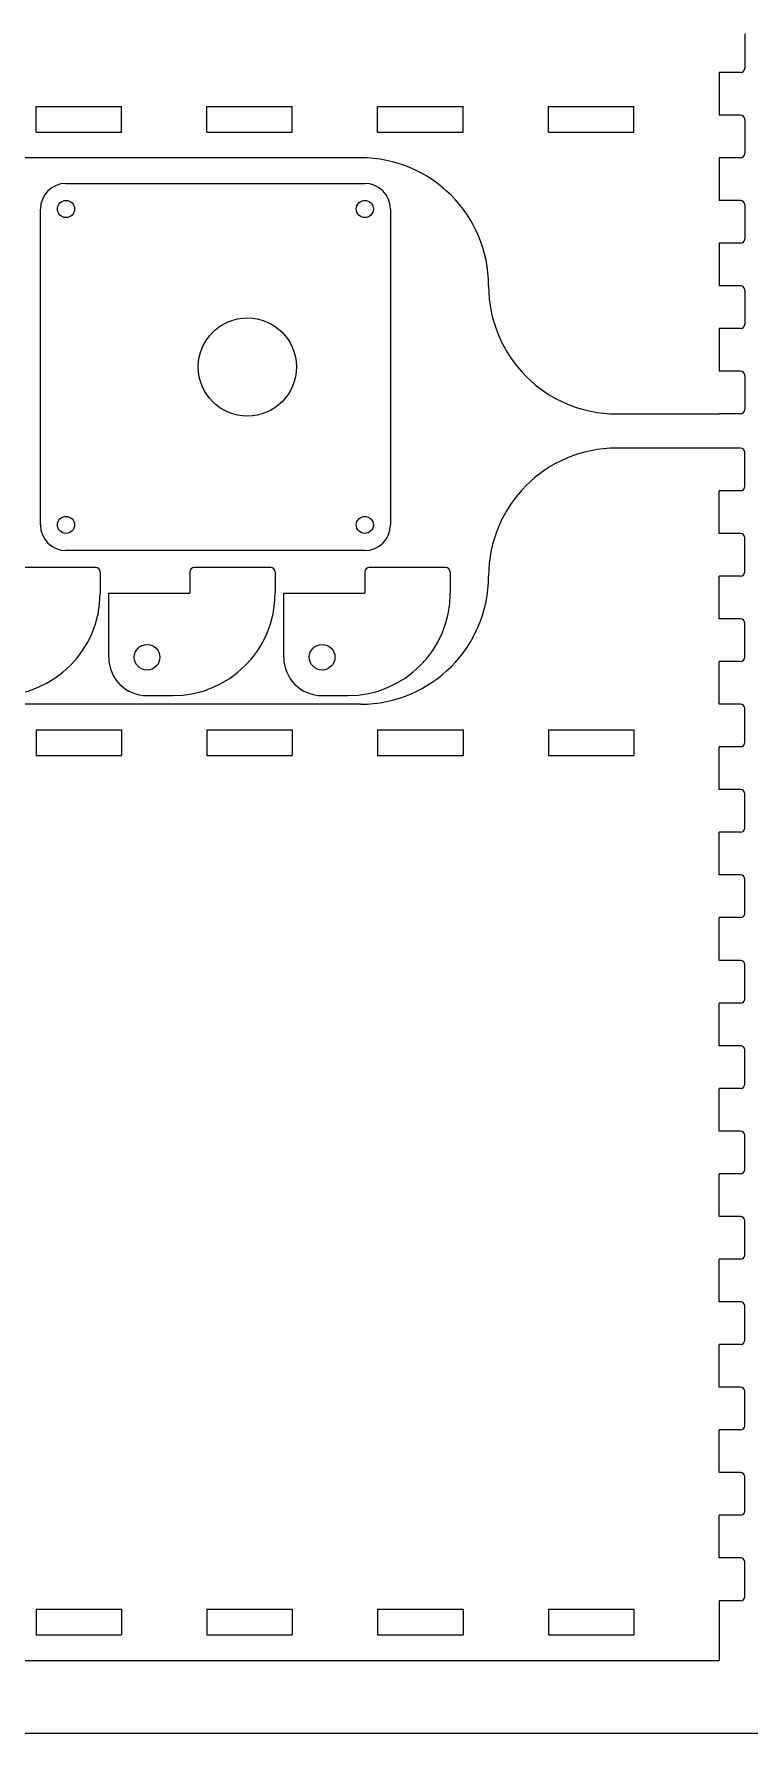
# Model space of a CAD drawing. Header units: millimetres. Extents: x 0 to 1220, y 0 to 610.
# Drawn here: x 297.5 to 465, y 0 to 398 of the extents above; entities that cross this region are included whole.
import ezdxf

# ---------------------------------------------------------------- set-up
doc = ezdxf.new("R2010")
doc.units = ezdxf.units.MM
doc.layers.get('0').update_dxf_attribs({"linetype": 'CONTINUOUS', "lineweight": 0})

msp = doc.modelspace()

# ---------------------------------------------------------------- linework, layer by layer
for p, q in [((464, 398), (464, 390)), ((458, 389), (458, 379)), ((463, 389), (458, 389)), ((298, 375), (298, 381)), ((298, 381), (318, 381)), ((318, 375), (318, 381)), ((338, 375), (338, 381)), ((338, 381), (358, 381)), ((358, 375), (358, 381)), ((378, 375), (378, 381)), ((378, 381), (398, 381)), ((398, 375), (398, 381)), ((418, 375), (418, 381)), ((418, 381), (438, 381)), ((438, 375), (438, 381)), ((463, 379), (458, 379)), ((298, 375), (318, 375)), ((338, 375), (358, 375)), ((378, 375), (398, 375)), ((418, 375), (438, 375)), ((464, 378), (464, 370)), ((374, 369), (122, 369)), ((458, 369), (458, 359)), ((463, 369), (458, 369)), ((305, 363), (375, 363)), ((463, 359), (458, 359)), ((299, 283), (299, 357)), ((381, 357), (381, 283)), ((464, 358), (464, 350)), ((458, 349), (458, 339)), ((463, 349), (458, 349)), ((463, 339), (458, 339)), ((464, 338), (464, 330)), ((458, 329), (458, 319)), ((463, 329), (458, 329)), ((463, 319), (458, 319)), ((464, 318), (464, 310)), ((434, 309), (458, 309)), ((463, 309), (458, 309)), ((458, 301), (434, 301)), ((463, 301), (458, 301)), ((464, 292), (464, 300)), ((458, 281), (458, 291)), ((463, 291), (458, 291)), ((463, 281), (458, 281)), ((464, 272), (464, 280)), ((375, 277), (305, 277)), ((312, 273), (294, 273)), ((313, 272), (313, 267)), ((334, 272), (334, 267)), ((353, 273), (335, 273)), ((354, 272), (354, 267)), ((375, 272), (375, 267)), ((394, 273), (376, 273)), ((395, 272), (395, 267)), ((463, 271), (458, 271)), ((458, 261), (458, 271)), ((315, 252), (315, 267)), ((315, 267), (334, 267)), ((356, 252), (356, 267)), ((356, 267), (375, 267)), ((463, 261), (458, 261)), ((464, 252), (464, 260)), ((463, 251), (458, 251)), ((458, 241), (458, 251)), ((324, 243), (330, 243)), ((365, 243), (371, 243)), ((374, 241), (122, 241)), ((463, 241), (458, 241)), ((464, 232), (464, 240)), ((298, 235), (298, 229)), ((298, 235), (318, 235)), ((318, 235), (318, 229)), ((338, 235), (338, 229)), ((338, 235), (358, 235)), ((358, 235), (358, 229)), ((378, 235), (378, 229)), ((378, 235), (398, 235)), ((398, 235), (398, 229)), ((418, 235), (418, 229)), ((418, 235), (438, 235)), ((438, 235), (438, 229)), ((463, 231), (458, 231)), ((458, 221), (458, 231)), ((298, 229), (318, 229)), ((338, 229), (358, 229)), ((378, 229), (398, 229)), ((418, 229), (438, 229)), ((463, 221), (458, 221)), ((464, 212), (464, 220)), ((463, 211), (458, 211)), ((458, 201), (458, 211)), ((463, 201), (458, 201)), ((464, 192), (464, 200)), ((463, 191), (458, 191)), ((458, 181), (458, 191)), ((463, 181), (458, 181)), ((464, 172), (464, 180)), ((463, 171), (458, 171)), ((458, 161), (458, 171)), ((463, 161), (458, 161)), ((464, 152), (464, 160)), ((463, 151), (458, 151)), ((458, 141), (458, 151)), ((463, 141), (458, 141)), ((464, 132), (464, 140)), ((463, 131), (458, 131)), ((458, 121), (458, 131)), ((463, 121), (458, 121)), ((464, 112), (464, 120)), ((463, 111), (458, 111)), ((458, 101), (458, 111)), ((463, 101), (458, 101)), ((464, 92), (464, 100)), ((463, 91), (458, 91)), ((458, 81), (458, 91)), ((463, 81), (458, 81)), ((464, 72), (464, 80)), ((463, 71), (458, 71)), ((458, 61), (458, 71)), ((463, 61), (458, 61)), ((464, 52), (464, 60)), ((463, 51), (458, 51)), ((458, 41), (458, 51)), ((463, 41), (458, 41)), ((464, 32), (464, 40)), ((298, 29), (298, 23)), ((298, 29), (318, 29)), ((318, 29), (318, 23)), ((338, 29), (338, 23)), ((338, 29), (358, 29)), ((358, 29), (358, 23)), ((378, 29), (378, 23)), ((378, 29), (398, 29)), ((398, 29), (398, 23)), ((418, 29), (418, 23)), ((418, 29), (438, 29)), ((438, 29), (438, 23)), ((463, 31), (458, 31)), ((458, 31), (458, 17)), ((298, 23), (318, 23)), ((338, 23), (358, 23)), ((378, 23), (398, 23)), ((418, 23), (438, 23)), ((38, 17), (458, 17)), ((0, 0), (1220, 0))]:
    msp.add_line(p, q)
for centre, radius in [((305, 357), 2), ((375, 357), 2), ((347.5, 320), 11.5), ((305, 283), 2), ((375, 283), 2), ((324, 252), 3), ((365, 252), 3)]:
    msp.add_circle(centre, radius)
at = {"color": 7, "linetype": 'CONTINUOUS', "lineweight": 0}
for centre, radius, start, end in [((463, 390), 1, 270, 360), ((463, 378), 1, 360, 90), ((374, 339), 30, 0, 90), ((463, 370), 1, 270, 360), ((305, 357), 6, 90, 180), ((375, 357), 6, 0, 90), ((463, 358), 1, 360, 90), ((463, 350), 1, 270, 360), ((434, 339), 30, 180, 270), ((463, 338), 1, 360, 90), ((463, 330), 1, 270, 360), ((463, 318), 1, 360, 90), ((463, 310), 1, 270, 360), ((434, 271), 30, 90, 180), ((463, 300), 1, 360, 90), ((463, 292), 1, 270, 360), ((305, 283), 6, 180, 270), ((375, 283), 6, 270, 0), ((463, 280), 1, 360, 90), ((312, 272), 1, 0, 90), ((335, 272), 1, 90, 180), ((353, 272), 1, 0, 90), ((374, 271), 30, 270, 360), ((376, 272), 1, 90, 180), ((394, 272), 1, 0, 90), ((463, 272), 1, 270, 360), ((289, 267), 24, 270, 0), ((330, 267), 24, 270, 0), ((371, 267), 24, 270, 0), ((463, 260), 1, 360, 90), ((324, 252), 9, 180, 270), ((365, 252), 9, 180, 270), ((463, 252), 1, 270, 360), ((463, 240), 1, 360, 90), ((463, 232), 1, 270, 360), ((463, 220), 1, 360, 90), ((463, 212), 1, 270, 360), ((463, 200), 1, 360, 90), ((463, 192), 1, 270, 360), ((463, 180), 1, 360, 90), ((463, 172), 1, 270, 360), ((463, 160), 1, 360, 90), ((463, 152), 1, 270, 360), ((463, 140), 1, 360, 90), ((463, 132), 1, 270, 360), ((463, 120), 1, 360, 90), ((463, 112), 1, 270, 360), ((463, 100), 1, 360, 90), ((463, 92), 1, 270, 360), ((463, 80), 1, 360, 90), ((463, 72), 1, 270, 360), ((463, 60), 1, 360, 90), ((463, 52), 1, 270, 360), ((463, 40), 1, 360, 90), ((463, 32), 1, 270, 360)]:
    msp.add_arc(centre, radius, start, end, dxfattribs=at)

doc.saveas('drawing.dxf')
